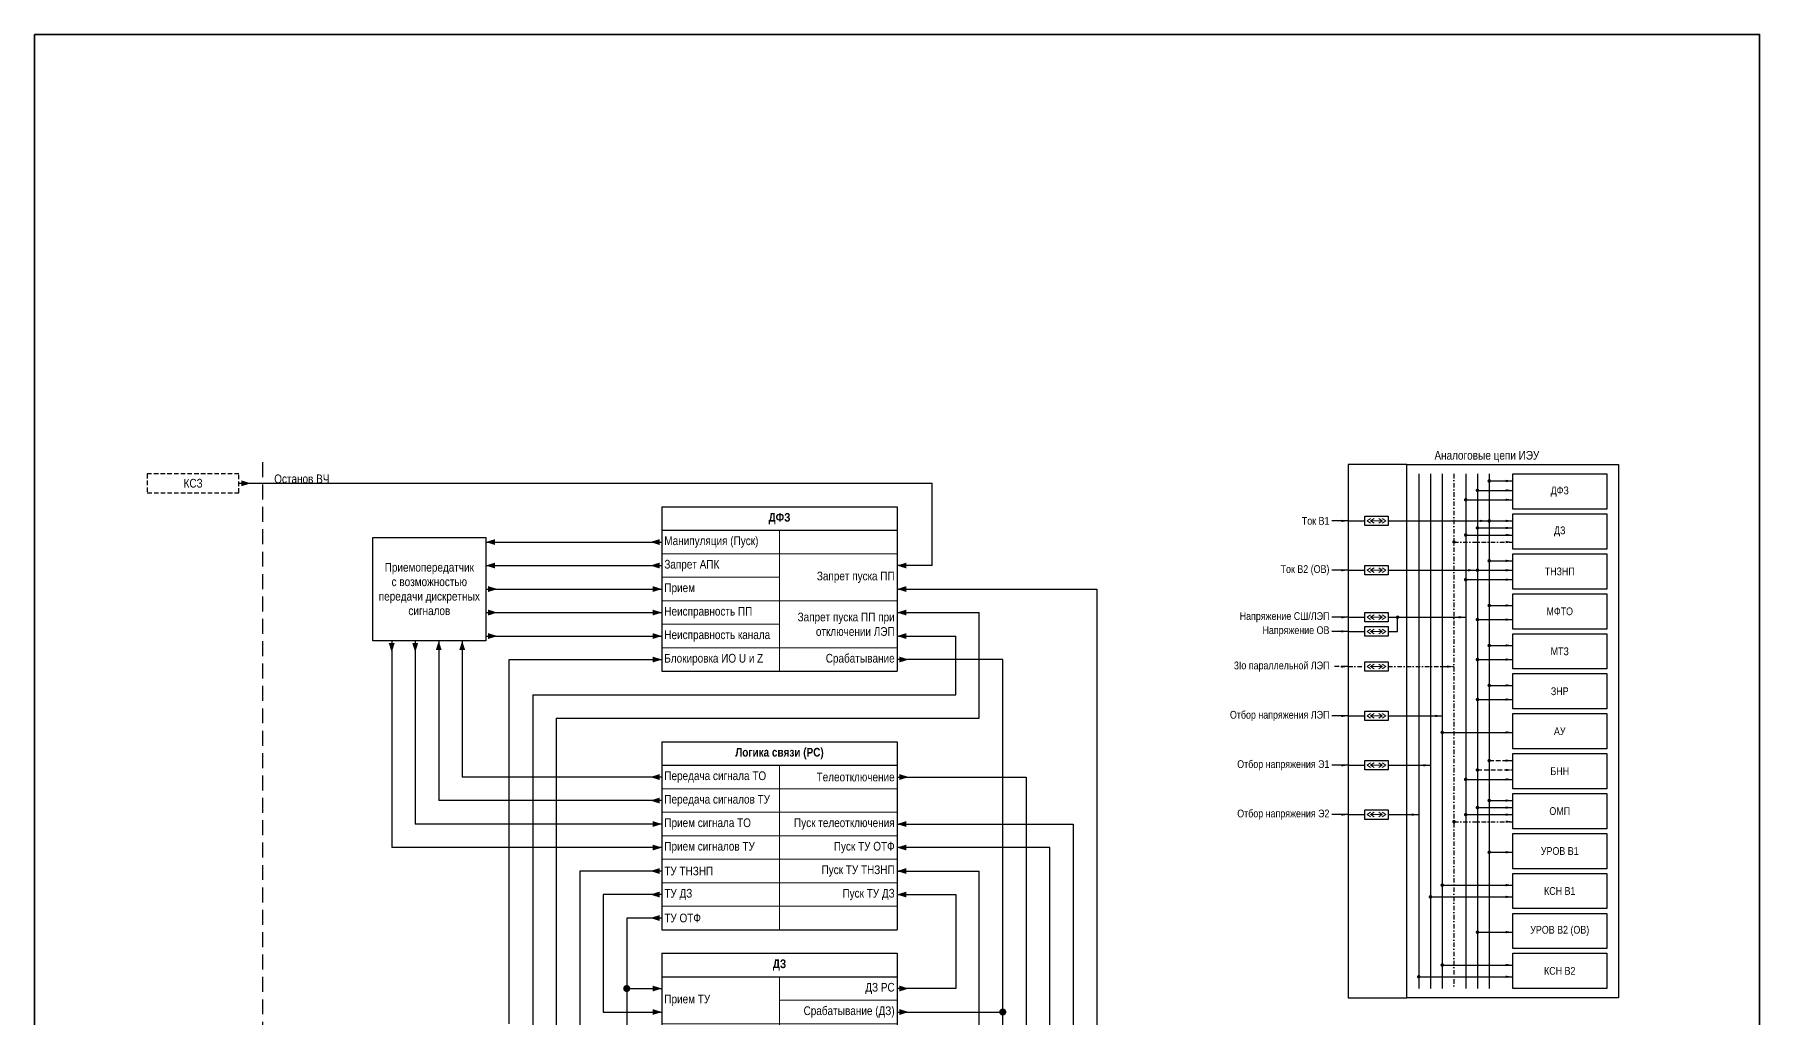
# Model space of a CAD drawing. Header units: millimetres. Extents: x -14593 to 14732, y -17400 to 5232.
# Drawn here: x 1998 to 2732, y -3077 to -2659 of the extents above; entities that cross this region are included whole.
import ezdxf

# ---------------------------------------------------------------- set-up
doc = ezdxf.new("R2010")
doc.units = ezdxf.units.MM
doc.linetypes.add('штриховая2', pattern=[9.525, 6.35, -3.175])
doc.linetypes.add('штрихпунктирная2', pattern=[12.7, 6.35, -3.175, 0, -3.175])
for name, color, linetype, lineweight in [('Основная', 7, 'Continuous', 30), ('Отключение_включение', 1, 'Continuous', 30), ('Тонкая', 7, 'Continuous', 18), ('Цепи внешние', 84, 'Continuous', 30), ('Цепи внутренние', 5, 'Continuous', 30), ('Цепи ТН', 200, 'Continuous', 30), ('Цепи ТТ', 23, 'Continuous', 30), ('Цепи ТТ  других присоединений', 23, 'штрихпунктирная2', 30)]:
    doc.layers.add(name, color=color, linetype=linetype, lineweight=lineweight)
doc.layers.add('Рамка', color=8, linetype='Continuous', lineweight=35, plot=False)
doc.styles.add('Narrow', font='ARIALN.TTF')
doc.styles.add('Табл дан', font='ARIALN.TTF')
doc.styles.add('Табл загол', font='ARIALNB.TTF')

# ---------------------------------------------------------------- blocks, each defined once
blk = doc.blocks.new('*T59')
at = {"layer": 'Основная', "color": 0, "linetype": 'ByBlock', "lineweight": -2, "transparency": 16777216}
for p, q in [((0, 0), (100, 0)), ((0, 0), (0, -10)), ((100, 0), (100, -10))]:
    blk.add_line(p, q, dxfattribs=at)
at = {"layer": 'Основная', "color": 0, "linetype": 'ByBlock', "lineweight": 30, "transparency": 16777216}
for p, q in [((0, -10), (100, -10)), ((0, -10), (0, -60)), ((100, -10), (100, -60)), ((0, -60), (100, -60))]:
    blk.add_line(p, q, dxfattribs=at)
at = {"layer": 'Основная', "color": 0, "linetype": 'ByBlock', "lineweight": 18, "transparency": 16777216}
for p, q in [((50, -10), (50, -60)), ((50, -20), (100, -20)), ((0, -30), (100, -30)), ((0, -40), (100, -40)), ((50, -50), (100, -50))]:
    blk.add_line(p, q, dxfattribs=at)
at = {"layer": 'Основная', "color": 0, "transparency": 16777216, "char_height": 3.7}
for s, insert, width, attachment_point, style in [('{\\C256;ДЗ}', (50, -5), 97, 5, 'Табл загол'), ('ДЗ РС', (99, -15), 48, 6, 'Табл дан'), ('Прием ТУ', (1, -20), 48, 4, 'Табл дан'), ('Срабатывание (ДЗ)', (99, -25), 48, 6, 'Табл дан'), ('{\\C256;Блокировка}', (1, -35), 48, 4, 'Табл дан'), ('Срабатывание (ОУ)', (99, -35), 48, 6, 'Табл дан'), ('Срабатывание (ТУ)', (99, -45), 48, 6, 'Табл дан'), ('Сброс БК', (1, -50), 48, 4, 'Табл дан'), ('Пуск АУ', (99, -55), 48, 6, 'Табл дан')]:
    blk.add_mtext(s, dxfattribs=dict(at, insert=insert, width=width, attachment_point=attachment_point, style=style))
blk = doc.blocks.new('Point')
at = {"layer": 'Основная', "color": 0, "const_width": 1.5}
blk.add_lwpolyline([(-0.75, 0, 1), (0.75, 0, 1)], format="xyb", close=True, dxfattribs=at)
blk = doc.blocks.new('*T70')
at = {"layer": 'Основная', "color": 0, "linetype": 'ByBlock', "lineweight": -2, "transparency": 16777216}
for p, q in [((0, 0), (100, 0)), ((0, 0), (0, -10)), ((100, 0), (100, -10))]:
    blk.add_line(p, q, dxfattribs=at)
at = {"layer": 'Основная', "color": 0, "linetype": 'ByBlock', "lineweight": 30, "transparency": 16777216}
for p, q in [((0, -10), (100, -10)), ((0, -10), (0, -80)), ((100, -10), (100, -80)), ((0, -80), (100, -80))]:
    blk.add_line(p, q, dxfattribs=at)
at = {"layer": 'Основная', "color": 0, "linetype": 'ByBlock', "lineweight": 18, "transparency": 16777216}
for p, q in [((50, -10), (50, -80)), ((0, -20), (100, -20)), ((0, -30), (100, -30)), ((0, -40), (100, -40)), ((0, -50), (100, -50)), ((0, -60), (100, -60)), ((0, -70), (100, -70))]:
    blk.add_line(p, q, dxfattribs=at)
at = {"layer": 'Основная', "color": 0, "transparency": 16777216, "char_height": 3.7}
for s, insert, width, attachment_point, style in [('Логика связи (РС)', (50, -5), 97, 5, 'Табл загол'), ('Передача сигнала ТО ', (1, -15), 48, 4, 'Табл дан'), ('Телеотключение', (99, -15), 48, 6, 'Табл дан'), ('Передача сигналов ТУ', (1, -25), 48, 4, 'Табл дан'), ('Прием сигнала ТО ', (1, -35), 48, 4, 'Табл дан'), ('Пуск телеотключения', (99, -35), 48, 6, 'Табл дан'), ('Прием сигналов ТУ', (1, -45), 48, 4, 'Табл дан'), ('Пуск ТУ ОТФ', (99, -45), 48, 6, 'Табл дан'), ('ТУ ТНЗНП', (1, -55), 48, 4, 'Табл дан'), ('Пуск ТУ ТНЗНП', (99, -55), 48, 6, 'Табл дан'), ('ТУ ДЗ', (1, -65), 48, 4, 'Табл дан'), ('Пуск ТУ ДЗ', (99, -65), 48, 6, 'Табл дан'), ('ТУ ОТФ', (1, -75), 48, 4, 'Табл дан')]:
    blk.add_mtext(s, dxfattribs=dict(at, insert=insert, width=width, attachment_point=attachment_point, style=style))
blk = doc.blocks.new('*T71')
at = {"layer": 'Основная', "color": 0, "linetype": 'ByBlock', "lineweight": -2, "transparency": 16777216}
for p, q in [((0, 0), (100, 0)), ((0, 0), (0, -10)), ((100, 0), (100, -10))]:
    blk.add_line(p, q, dxfattribs=at)
at = {"layer": 'Основная', "color": 0, "linetype": 'ByBlock', "lineweight": 30, "transparency": 16777216}
for p, q in [((0, -10), (100, -10)), ((0, -10), (0, -70)), ((100, -10), (100, -70)), ((0, -70), (100, -70))]:
    blk.add_line(p, q, dxfattribs=at)
at = {"layer": 'Основная', "color": 0, "linetype": 'ByBlock', "lineweight": 18, "transparency": 16777216}
for p, q in [((50, -10), (50, -70)), ((0, -20), (100, -20)), ((0, -30), (50, -30)), ((0, -40), (100, -40)), ((0, -50), (50, -50)), ((0, -60), (100, -60))]:
    blk.add_line(p, q, dxfattribs=at)
at = {"layer": 'Основная', "color": 0, "transparency": 16777216, "char_height": 3.7}
for s, insert, width, attachment_point, style in [('ДФЗ', (50, -5), 97, 5, 'Табл загол'), ('{\\C256;Манипуляция (Пуск)\\P}', (1, -15), 48, 4, 'Табл дан'), ('{\\C256;Запрет АПК\\P}', (1, -25), 48, 4, 'Табл дан'), ('{\\C256;Запрет пуска ПП\\P}', (99, -30), 48, 6, 'Табл дан'), ('{\\C256;Прием\\P}', (1, -35), 48, 4, 'Табл дан'), ('{\\C256;Неисправность ПП\\P}', (1, -45), 48, 4, 'Табл дан'), ('{\\C256;Запрет пуска ПП при отключении ЛЭП}', (99, -50), 48, 6, 'Табл дан'), ('{\\C256;Неисправность канала\\P}', (1, -55), 48, 4, 'Табл дан'), ('Блокировка ИО U и Z', (1, -65), 48, 4, 'Табл дан'), ('Срабатывание ', (99, -65), 48, 6, 'Табл дан')]:
    blk.add_mtext(s, dxfattribs=dict(at, insert=insert, width=width, attachment_point=attachment_point, style=style))

msp = doc.modelspace()

# ---------------------------------------------------------------- linework, layer by layer
at = {"layer": 'Основная', "ltscale": 0.3}
msp.add_lwpolyline([(2582, -2842), (2557, -2842), (2557, -3069), (2582, -3069)], dxfattribs=at)
msp.add_lwpolyline([(2582, -2842), (2672, -2842), (2672, -3069), (2582, -3069)], close=True, dxfattribs=at)
at = {"layer": 'Основная'}
for points in [[(2627, -2846), (2667, -2846), (2667, -2861), (2627, -2861)], [(2564, -2864), (2574, -2864), (2574, -2868), (2564, -2868)], [(2627, -2863), (2667, -2863), (2667, -2878), (2627, -2878)], [(2627, -2880), (2667, -2880), (2667, -2895), (2627, -2895)], [(2564, -2885), (2574, -2885), (2574, -2889), (2564, -2889)], [(2627, -2897), (2667, -2897), (2667, -2912), (2627, -2912)], [(2564, -2905), (2574, -2905), (2574, -2909), (2564, -2909)], [(2564, -2911), (2574, -2911), (2574, -2915), (2564, -2915)], [(2627, -2914), (2667, -2914), (2667, -2929), (2627, -2929)], [(2564, -2926), (2574, -2926), (2574, -2930), (2564, -2930)], [(2627, -2931), (2667, -2931), (2667, -2946), (2627, -2946)], [(2564, -2947), (2574, -2947), (2574, -2951), (2564, -2951)], [(2627, -2948), (2667, -2948), (2667, -2963), (2627, -2963)], [(2627, -2965), (2667, -2965), (2667, -2980), (2627, -2980)], [(2564, -2968), (2574, -2968), (2574, -2972), (2564, -2972)], [(2627, -2982), (2667, -2982), (2667, -2997), (2627, -2997)], [(2564, -2989), (2574, -2989), (2574, -2993), (2564, -2993)], [(2627, -2999), (2667, -2999), (2667, -3014), (2627, -3014)], [(2627, -3016), (2667, -3016), (2667, -3031), (2627, -3031)], [(2627, -3033), (2667, -3033), (2667, -3048), (2627, -3048)], [(2627, -3050), (2667, -3050), (2667, -3065), (2627, -3065)]]:
    msp.add_lwpolyline(points, close=True, dxfattribs=at)
at = {"layer": 'Отключение_включение', "ltscale": 0.3}
for points in [[(2160, -2922, 0, 2.5, 0), (2160, -2918, 0, 0, 0)], [(2180, -2917, 0, 2.5, 0), (2180, -2921, 0, 0, 0)], [(2370, -2925, 0, 2.5, 0), (2366, -2925, 0, 0, 0)], [(2260, -2975, 0, 2.5, 0), (2264, -2975, 0, 0, 0)], [(2370, -2975, 0, 2.5, 0), (2366, -2975, 0, 0, 0)], [(2265, -2995, 0, 2.5, 0), (2261, -2995, 0, 0, 0)], [(2365, -2995, 0, 2.5, 0), (2369, -2995, 0, 0, 0)], [(2365, -2995, 0, 2.5, 0), (2369, -2995, 0, 0, 0)], [(2370, -3075, 0, 2.5, 0), (2366, -3075, 0, 0, 0)]]:
    msp.add_lwpolyline(points, format="xyseb", dxfattribs=at)
at = {"layer": 'Отключение_включение'}
for points in [[(2160, -2917), (2160, -2995)], [(2180, -2917), (2180, -2975)], [(2365, -3075), (2410, -3075)]]:
    msp.add_lwpolyline(points, dxfattribs=at)
at = {"layer": 'Отключение_включение', "ltscale": 0.3}
for points in [[(2410, -2925), (2365, -2925)], [(2410, -3406), (2410, -2925)], [(2265, -2975), (2180, -2975)], [(2365, -2975), (2420, -2975)], [(2420, -2975), (2420, -3396)], [(2265, -2995), (2160, -2995)], [(2365, -2995), (2440, -2995)], [(2440, -2995), (2440, -3350)]]:
    msp.add_lwpolyline(points, dxfattribs=at)
at = {"layer": 'Рамка', "color": 1}
msp.add_lwpolyline([(1998, -2659), (2732, -2659), (2732, -3863), (1998, -3863)], close=True, dxfattribs=at)
at = {"layer": 'Тонкая', "ltscale": 0.25}
for p, q in [((2565, -2866), (2566.5, -2865)), ((2566.5, -2867), (2565, -2866)), ((2566.5, -2866), (2568, -2865)), ((2568, -2867), (2566.5, -2866)), ((2571.5, -2866), (2570, -2865)), ((2570, -2867), (2571.5, -2866)), ((2573, -2866), (2571.5, -2865)), ((2571.5, -2867), (2573, -2866)), ((2565, -2887), (2566.5, -2886)), ((2566.5, -2888), (2565, -2887)), ((2566.5, -2887), (2568, -2886)), ((2568, -2888), (2566.5, -2887)), ((2571.5, -2887), (2570, -2886)), ((2570, -2888), (2571.5, -2887)), ((2573, -2887), (2571.5, -2886)), ((2571.5, -2888), (2573, -2887)), ((2565, -2907), (2566.5, -2906)), ((2566.5, -2907), (2568, -2906)), ((2571.5, -2907), (2570, -2906)), ((2573, -2907), (2571.5, -2906)), ((2566.5, -2908), (2565, -2907)), ((2565, -2913), (2566.5, -2912)), ((2566.5, -2914), (2565, -2913)), ((2568, -2908), (2566.5, -2907)), ((2566.5, -2913), (2568, -2912)), ((2568, -2914), (2566.5, -2913)), ((2570, -2908), (2571.5, -2907)), ((2571.5, -2913), (2570, -2912)), ((2570, -2914), (2571.5, -2913)), ((2571.5, -2908), (2573, -2907)), ((2573, -2913), (2571.5, -2912)), ((2571.5, -2914), (2573, -2913)), ((2565, -2928), (2566.5, -2927)), ((2566.5, -2929), (2565, -2928)), ((2566.5, -2928), (2568, -2927)), ((2568, -2929), (2566.5, -2928)), ((2571.5, -2928), (2570, -2927)), ((2570, -2929), (2571.5, -2928)), ((2573, -2928), (2571.5, -2927)), ((2571.5, -2929), (2573, -2928)), ((2565, -2949), (2566.5, -2948)), ((2566.5, -2950), (2565, -2949)), ((2566.5, -2949), (2568, -2948)), ((2568, -2950), (2566.5, -2949)), ((2571.5, -2949), (2570, -2948)), ((2570, -2950), (2571.5, -2949)), ((2573, -2949), (2571.5, -2948)), ((2571.5, -2950), (2573, -2949)), ((2565, -2970), (2566.5, -2969)), ((2566.5, -2971), (2565, -2970)), ((2566.5, -2970), (2568, -2969)), ((2568, -2971), (2566.5, -2970)), ((2571.5, -2970), (2570, -2969)), ((2570, -2971), (2571.5, -2970)), ((2573, -2970), (2571.5, -2969)), ((2571.5, -2971), (2573, -2970)), ((2565, -2991), (2566.5, -2990)), ((2566.5, -2992), (2565, -2991)), ((2566.5, -2991), (2568, -2990)), ((2568, -2992), (2566.5, -2991)), ((2571.5, -2991), (2570, -2990)), ((2570, -2992), (2571.5, -2991)), ((2573, -2991), (2571.5, -2990)), ((2571.5, -2992), (2573, -2991))]:
    msp.add_line(p, q, dxfattribs=at)
at = {"layer": 'Тонкая'}
for p, q in [((2571.5, -2866), (2566.5, -2866)), ((2571.5, -2887), (2566.5, -2887)), ((2571.5, -2907), (2566.5, -2907)), ((2571.5, -2913), (2566.5, -2913)), ((2571.5, -2928), (2566.5, -2928)), ((2571.5, -2949), (2566.5, -2949)), ((2571.5, -2970), (2566.5, -2970)), ((2571.5, -2991), (2566.5, -2991))]:
    msp.add_line(p, q, dxfattribs=at)
at = {"layer": 'Цепи внешние', "linetype": 'штриховая2', "ltscale": 0.3}
msp.add_lwpolyline([(2085, -2846), (2046, -2846), (2046, -2854), (2085, -2854)], close=True, dxfattribs=at)
at = {"layer": 'Цепи внешние', "ltscale": 0.3}
for points in [[(2090, -2850, 0, 2.5, 0), (2086, -2850, 0, 0, 0)], [(2365, -2885, 0, 2.5, 0), (2369, -2885, 0, 0, 0)]]:
    msp.add_lwpolyline(points, format="xyseb", dxfattribs=at)
at = {"layer": 'Цепи внешние'}
for points in [[(2085, -2850), (2380, -2850)], [(2380, -2885), (2380, -2850)], [(2380, -2885), (2365, -2885)]]:
    msp.add_lwpolyline(points, dxfattribs=at)
at = {"layer": 'Цепи внутренние', "linetype": 'штриховая2'}
msp.add_lwpolyline([(2095, -2841), (2095, -3706)], dxfattribs=at)
at = {"layer": 'Цепи внутренние'}
msp.add_lwpolyline([(2142, -2873), (2190, -2873), (2190, -2917), (2142, -2917)], close=True, dxfattribs=at)
at = {"layer": 'Цепи внутренние', "ltscale": 0.3}
for points in [[(2190, -2875, 0, 2.5, 0), (2194, -2875, 0, 0, 0)], [(2260, -2875, 0, 2.5, 0), (2264, -2875, 0, 0, 0)], [(2190, -2885, 0, 2.5, 0), (2194, -2885, 0, 0, 0)], [(2260, -2885, 0, 2.5, 0), (2264, -2885, 0, 0, 0)], [(2195, -2895, 0, 2.5, 0), (2191, -2895, 0, 0, 0)], [(2265, -2895, 0, 2.5, 0), (2261, -2895, 0, 0, 0)], [(2365, -2895, 0, 2.5, 0), (2369, -2895, 0, 0, 0)], [(2195, -2905, 0, 2.5, 0), (2191, -2905, 0, 0, 0)], [(2265, -2905, 0, 2.5, 0), (2261, -2905, 0, 0, 0)], [(2365, -2905, 0, 2.5, 0), (2369, -2905, 0, 0, 0)], [(2195, -2915, 0, 2.5, 0), (2191, -2915, 0, 0, 0)], [(2265, -2915, 0, 2.5, 0), (2261, -2915, 0, 0, 0)], [(2365, -2915, 0, 2.5, 0), (2369, -2915, 0, 0, 0)], [(2150, -2922, 0, 2.5, 0), (2150, -2918, 0, 0, 0)], [(2170, -2917, 0, 2.5, 0), (2170, -2921, 0, 0, 0)], [(2265, -2925, 0, 2.5, 0), (2261, -2925, 0, 0, 0)], [(2260, -2985, 0, 2.5, 0), (2264, -2985, 0, 0, 0)], [(2265, -3005, 0, 2.5, 0), (2261, -3005, 0, 0, 0)], [(2365, -3005, 0, 2.5, 0), (2369, -3005, 0, 0, 0)], [(2260, -3015, 0, 2.5, 0), (2264, -3015, 0, 0, 0)], [(2365, -3015, 0, 2.5, 0), (2369, -3015, 0, 0, 0)], [(2260, -3025, 0, 2.5, 0), (2264, -3025, 0, 0, 0)], [(2365, -3025, 0, 2.5, 0), (2369, -3025, 0, 0, 0)], [(2260, -3035, 0, 2.5, 0), (2264, -3035, 0, 0, 0)], [(2265, -3065, 0, 2.5, 0), (2261, -3065, 0, 0, 0)], [(2370, -3065, 0, 2.5, 0), (2366, -3065, 0, 0, 0)], [(2265, -3075, 0, 2.5, 0), (2261, -3075, 0, 0, 0)]]:
    msp.add_lwpolyline(points, format="xyseb", dxfattribs=at)
at = {"layer": 'Цепи внутренние'}
for points in [[(2190, -2875), (2265, -2875)], [(2190, -2885), (2265, -2885)], [(2190, -2895), (2265, -2895)], [(2365, -2895), (2450, -2895)], [(2450, -2895), (2450, -3340)], [(2190, -2905), (2265, -2905)], [(2365, -2905), (2400, -2905)], [(2400, -2950), (2400, -2905)], [(2150, -2917), (2150, -3005)], [(2170, -2917), (2170, -2985)], [(2190, -2915), (2265, -2915)], [(2365, -2915), (2390, -2915)], [(2390, -2940), (2390, -2915)], [(2200, -2925), (2265, -2925)], [(2200, -3080), (2200, -2925)], [(2210, -2940), (2390, -2940)], [(2220, -2950), (2400, -2950)], [(2430, -3005), (2365, -3005)], [(2430, -3360), (2430, -3005)], [(2265, -3035), (2250, -3035)], [(2250, -3035), (2250, -3135)]]:
    msp.add_lwpolyline(points, dxfattribs=at)
at = {"layer": 'Цепи внутренние', "ltscale": 0.3}
for points in [[(2210, -2940), (2210, -3395)], [(2220, -2950), (2220, -3385)], [(2265, -2985), (2170, -2985)], [(2265, -3005), (2150, -3005)], [(2230, -3015), (2230, -3145)], [(2265, -3015), (2230, -3015)], [(2365, -3015), (2400, -3015)], [(2400, -3135), (2400, -3015)], [(2240, -3025), (2240, -3075)], [(2265, -3025), (2240, -3025)], [(2365, -3025), (2390, -3025)], [(2390, -3025), (2390, -3065)], [(2250, -3065), (2265, -3065)], [(2390, -3065), (2365, -3065)], [(2240, -3075), (2265, -3075)]]:
    msp.add_lwpolyline(points, dxfattribs=at)
at = {"layer": 'Цепи ТН', "ltscale": 0.3}
for points in [[(2587, -2846), (2587, -3065)], [(2592, -2846), (2592, -3065)], [(2597, -2846), (2597, -3065)], [(2607, -2846), (2607, -3065)], [(2607, -2857), (2627, -2857)], [(2607, -2872), (2627, -2872)], [(2607, -2891), (2627, -2891)], [(2557, -2907), (2550, -2907)], [(2557, -2913), (2550, -2913)], [(2557, -2907), (2564, -2907)], [(2557, -2913), (2564, -2913)], [(2574, -2907), (2607, -2907)], [(2557, -2949), (2550, -2949)], [(2557, -2949), (2564, -2949)], [(2574, -2949), (2597, -2949)], [(2597, -2956), (2627, -2956)], [(2557, -2970), (2550, -2970)], [(2557, -2970), (2564, -2970)], [(2574, -2970), (2592, -2970)], [(2607, -2976), (2627, -2976)], [(2557, -2991), (2550, -2991)], [(2557, -2991), (2564, -2991)], [(2574, -2991), (2587, -2991)], [(2607, -2991), (2627, -2991)], [(2597, -3021), (2627, -3021)], [(2592, -3026), (2627, -3026)], [(2587, -3060), (2627, -3060)], [(2597, -3055), (2627, -3055)]]:
    msp.add_lwpolyline(points, dxfattribs=at)
at = {"layer": 'Цепи ТН'}
for points in [[(2627, -2857, 0, 1, 0), (2624, -2857, 0, 0, 0)], [(2627, -2872, 0, 1, 0), (2624, -2872, 0, 0, 0)], [(2627, -2891, 0, 1, 0), (2624, -2891, 0, 0, 0)], [(2557, -2907, 0, 1, 0), (2554, -2907, 0, 0, 0)], [(2607, -2907, 0, 1, 0), (2604, -2907, 0, 0, 0)], [(2557, -2913, 0, 1, 0), (2554, -2913, 0, 0, 0)], [(2557, -2949, 0, 1, 0), (2554, -2949, 0, 0, 0)], [(2597, -2949, 0, 1, 0), (2594, -2949, 0, 0, 0)], [(2627, -2956, 0, 1, 0), (2624, -2956, 0, 0, 0)], [(2557, -2970, 0, 1, 0), (2554, -2970, 0, 0, 0)], [(2592, -2970, 0, 1, 0), (2589, -2970, 0, 0, 0)], [(2627, -2976, 0, 1, 0), (2624, -2976, 0, 0, 0)], [(2557, -2991, 0, 1, 0), (2554, -2991, 0, 0, 0)], [(2587, -2991, 0, 1, 0), (2584, -2991, 0, 0, 0)], [(2627, -2991, 0, 1, 0), (2624, -2991, 0, 0, 0)], [(2627, -3021, 0, 1, 0), (2624, -3021, 0, 0, 0)], [(2627, -3026, 0, 1, 0), (2624, -3026, 0, 0, 0)], [(2627, -3055, 0, 1, 0), (2624, -3055, 0, 0, 0)], [(2627, -3060, 0, 1, 0), (2624, -3060, 0, 0, 0)]]:
    msp.add_lwpolyline(points, format="xyseb", dxfattribs=at)
msp.add_lwpolyline([(2574, -2913), (2578, -2913), (2578, -2907)], dxfattribs=at)
at = {"layer": 'Цепи ТТ', "ltscale": 0.3}
for points in [[(2612, -2846), (2612, -3065)], [(2617, -2846), (2617, -3065)], [(2612, -2853), (2627, -2853)], [(2617, -2849), (2627, -2849)], [(2557, -2866), (2550, -2866)], [(2557, -2866), (2550, -2866)], [(2557, -2866), (2564, -2866)], [(2574, -2866), (2617, -2866)], [(2612, -2869), (2627, -2869)], [(2617, -2866), (2627, -2866)], [(2617, -2883), (2627, -2883)], [(2557, -2887), (2550, -2887)], [(2557, -2887), (2564, -2887)], [(2574, -2887), (2612, -2887)], [(2612, -2887), (2627, -2887)], [(2617, -2902), (2627, -2902)], [(2612, -2908), (2627, -2908)], [(2617, -2919), (2627, -2919)], [(2612, -2925), (2627, -2925)], [(2617, -2936), (2627, -2936)], [(2612, -2942), (2627, -2942)], [(2617, -2985), (2627, -2985)], [(2612, -2988), (2627, -2988)], [(2617, -3007), (2627, -3007)], [(2612, -3041), (2627, -3041)]]:
    msp.add_lwpolyline(points, dxfattribs=at)
at = {"layer": 'Цепи ТТ'}
for points in [[(2627, -2849, 0, 1, 0), (2624, -2849, 0, 0, 0)], [(2627, -2853, 0, 1, 0), (2624, -2853, 0, 0, 0)], [(2557, -2866, 0, 1, 0), (2554, -2866, 0, 0, 0)], [(2616, -2866, 0, 1, 0), (2613, -2866, 0, 0, 0)], [(2627, -2866, 0, 1, 0), (2624, -2866, 0, 0, 0)], [(2627, -2869, 0, 1, 0), (2624, -2869, 0, 0, 0)], [(2627, -2883, 0, 1, 0), (2624, -2883, 0, 0, 0)], [(2557, -2887, 0, 1, 0), (2554, -2887, 0, 0, 0)], [(2611, -2887, 0, 1, 0), (2608, -2887, 0, 0, 0)], [(2627, -2887, 0, 1, 0), (2624, -2887, 0, 0, 0)], [(2627, -2902, 0, 1, 0), (2624, -2902, 0, 0, 0)], [(2627, -2908, 0, 1, 0), (2624, -2908, 0, 0, 0)], [(2627, -2919, 0, 1, 0), (2624, -2919, 0, 0, 0)], [(2557, -2928, 0, 1, 0), (2554, -2928, 0, 0, 0)], [(2627, -2925, 0, 1, 0), (2624, -2925, 0, 0, 0)], [(2627, -2936, 0, 1, 0), (2624, -2936, 0, 0, 0)], [(2627, -2942, 0, 1, 0), (2624, -2942, 0, 0, 0)], [(2627, -2985, 0, 1, 0), (2624, -2985, 0, 0, 0)], [(2627, -2988, 0, 1, 0), (2624, -2988, 0, 0, 0)], [(2627, -3007, 0, 1, 0), (2624, -3007, 0, 0, 0)], [(2627, -3041, 0, 1, 0), (2624, -3041, 0, 0, 0)]]:
    msp.add_lwpolyline(points, format="xyseb", dxfattribs=at)
at = {"layer": 'Цепи ТТ', "linetype": 'штриховая2', "ltscale": 0.3}
for points in [[(2612, -2972), (2627, -2972)], [(2617, -2968), (2627, -2968)]]:
    msp.add_lwpolyline(points, dxfattribs=at)
at = {"layer": 'Цепи ТТ', "linetype": 'штриховая2'}
for points in [[(2627, -2968, 0, 1, 0), (2624, -2968, 0, 0, 0)], [(2627, -2972, 0, 1, 0), (2624, -2972, 0, 0, 0)]]:
    msp.add_lwpolyline(points, format="xyseb", dxfattribs=at)
at = {"layer": 'Цепи ТТ  других присоединений', "ltscale": 0.3}
for points in [[(2602, -2846), (2602, -3065)], [(2602, -2875), (2627, -2875)], [(2557, -2928), (2550, -2928)], [(2557, -2928), (2564, -2928)], [(2574, -2928), (2602, -2928)], [(2602, -2994), (2627, -2994)]]:
    msp.add_lwpolyline(points, dxfattribs=at)
at = {"layer": 'Цепи ТТ  других присоединений'}
for points in [[(2627, -2875, 0, 1, 0), (2624, -2875, 0, 0, 0)], [(2602, -2928, 0, 1, 0), (2599, -2928, 0, 0, 0)], [(2627, -2994, 0, 1, 0), (2624, -2994, 0, 0, 0)]]:
    msp.add_lwpolyline(points, format="xyseb", dxfattribs=at)

# ---------------------------------------------------------------- block references
for name, p in [('*T71', (2265, -2860)), ('*T70', (2265, -2960)), ('*T59', (2265, -3050))]:
    msp.add_blockref(name, p)
at = {"layer": 'Отключение_включение'}
msp.add_blockref('Point', (2410, -3075), dxfattribs=at)
at = {"layer": 'Цепи внутренние'}
msp.add_blockref('Point', (2250, -3065), dxfattribs=at)
at = {"layer": 'Цепи ТН', "xscale": 0.5, "yscale": 0.5, "zscale": 0.5}
for p in [(2607, -2857), (2607, -2872), (2607, -2891), (2578, -2907), (2597, -2956), (2607, -2976), (2607, -2991), (2597, -3021), (2592, -3026), (2587, -3060), (2597, -3055)]:
    msp.add_blockref('Point', p, dxfattribs=at)
at = {"layer": 'Цепи ТТ', "xscale": 0.5, "yscale": 0.5, "zscale": 0.5}
for p in [(2612, -2853), (2617, -2849), (2612, -2869), (2617, -2866), (2602, -2875), (2617, -2883), (2612, -2887), (2617, -2902), (2612, -2908), (2617, -2919), (2612, -2925), (2617, -2936), (2612, -2942), (2612, -2972), (2617, -2968), (2612, -2988), (2617, -2985), (2602, -2994), (2617, -3007), (2612, -3041)]:
    msp.add_blockref('Point', p, dxfattribs=at)

# ---------------------------------------------------------------- texts
at = {"layer": 'Основная', "style": 'Narrow'}
for s, insert, char_height, width, attachment_point in [('Аналоговые цепи ИЭУ', (2616, -2841), 3.7, 89, 8), ('Останов ВЧ', (2100, -2850), 3.7, 65, 7), ('КСЗ', (2065.5, -2850), 3.7, 39, 5), ('ДФЗ', (2647, -2853.5), 3.3, 40, 5), ('Ток В1', (2549, -2866), 3.3, 71.4983, 6), ('ДЗ', (2647, -2870.5), 3.3, 40, 5), ('Приемопередатчик\\Pс возможностью передачи дискретных сигналов', (2166, -2895), 3.7, 48, 5), ('Ток В2 (ОВ)', (2549, -2887), 3.3, 71.4983, 6), ('ТНЗНП', (2647, -2887.5), 3.3, 40, 5), ('Напряжение СШ/ЛЭП ', (2549, -2907), 3.3, 71.4983, 6), ('МФТО', (2647, -2904.5), 3.3, 40, 5), ('Напряжение ОВ ', (2549, -2913), 3.3, 71.4983, 6), ('МТЗ', (2647, -2921.5), 3.3, 40, 5), ('3Io параллельной ЛЭП', (2549, -2928), 3.3, 71.4983, 6), ('ЗНР', (2647, -2938.5), 3.3, 40, 5), ('Отбор напряжения ЛЭП', (2549, -2949), 3.3, 71.4983, 6), ('АУ', (2647, -2955.5), 3.3, 40, 5), ('Отбор напряжения Э1', (2549, -2970), 3.3, 71.4983, 6), ('БНН', (2647, -2972.5), 3.3, 40, 5), ('Отбор напряжения Э2', (2549, -2991), 3.3, 71.4983, 6), ('ОМП', (2647, -2989.5), 3.3, 40, 5), ('УРОВ В1', (2647, -3006.5), 3.3, 40, 5), ('КСН В1', (2647, -3023.5), 3.3, 40, 5), ('УРОВ В2 (ОВ)', (2647, -3040.5), 3.3, 40, 5), ('КСН В2', (2647, -3057.5), 3.3, 40, 5)]:
    msp.add_mtext(s, dxfattribs=dict(at, insert=insert, char_height=char_height, width=width, attachment_point=attachment_point))

doc.saveas('drawing.dxf')
